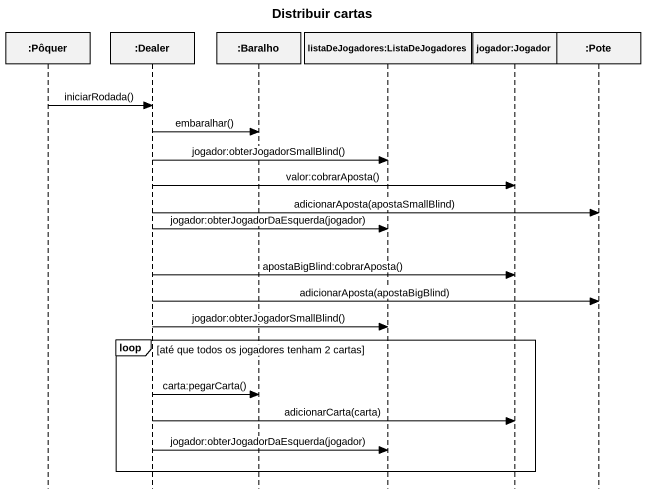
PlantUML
@startuml
title Distribuir cartas
hide footbox
participant ":Pôquer" as Pôquer
participant ":Dealer" as Dealer
participant ":Baralho" as Baralho
participant "listaDeJogadores:ListaDeJogadores" as listaDeJogadores
participant "jogador:Jogador" as jogador_Jogador
participant ":Pote" as Pote

Pôquer -> Dealer : iniciarRodada()
Dealer -> Baralho : embaralhar()
Dealer -> listaDeJogadores : jogador:obterJogadorSmallBlind()
Dealer -> jogador_Jogador : valor:cobrarAposta()
Dealer -> Pote : adicionarAposta(apostaSmallBlind)
Dealer -> listaDeJogadores : jogador:obterJogadorDaEsquerda(jogador)
Dealer -> jogador_Jogador : apostaBigBlind:cobrarAposta()
Dealer -> Pote : adicionarAposta(apostaBigBlind)
Dealer -> listaDeJogadores : jogador:obterJogadorSmallBlind()
loop até que todos os jogadores tenham 2 cartas
  Dealer -> Baralho : carta:pegarCarta()
  Dealer -> jogador_Jogador : adicionarCarta(carta)
  Dealer -> listaDeJogadores : jogador:obterJogadorDaEsquerda(jogador)
end
@enduml
